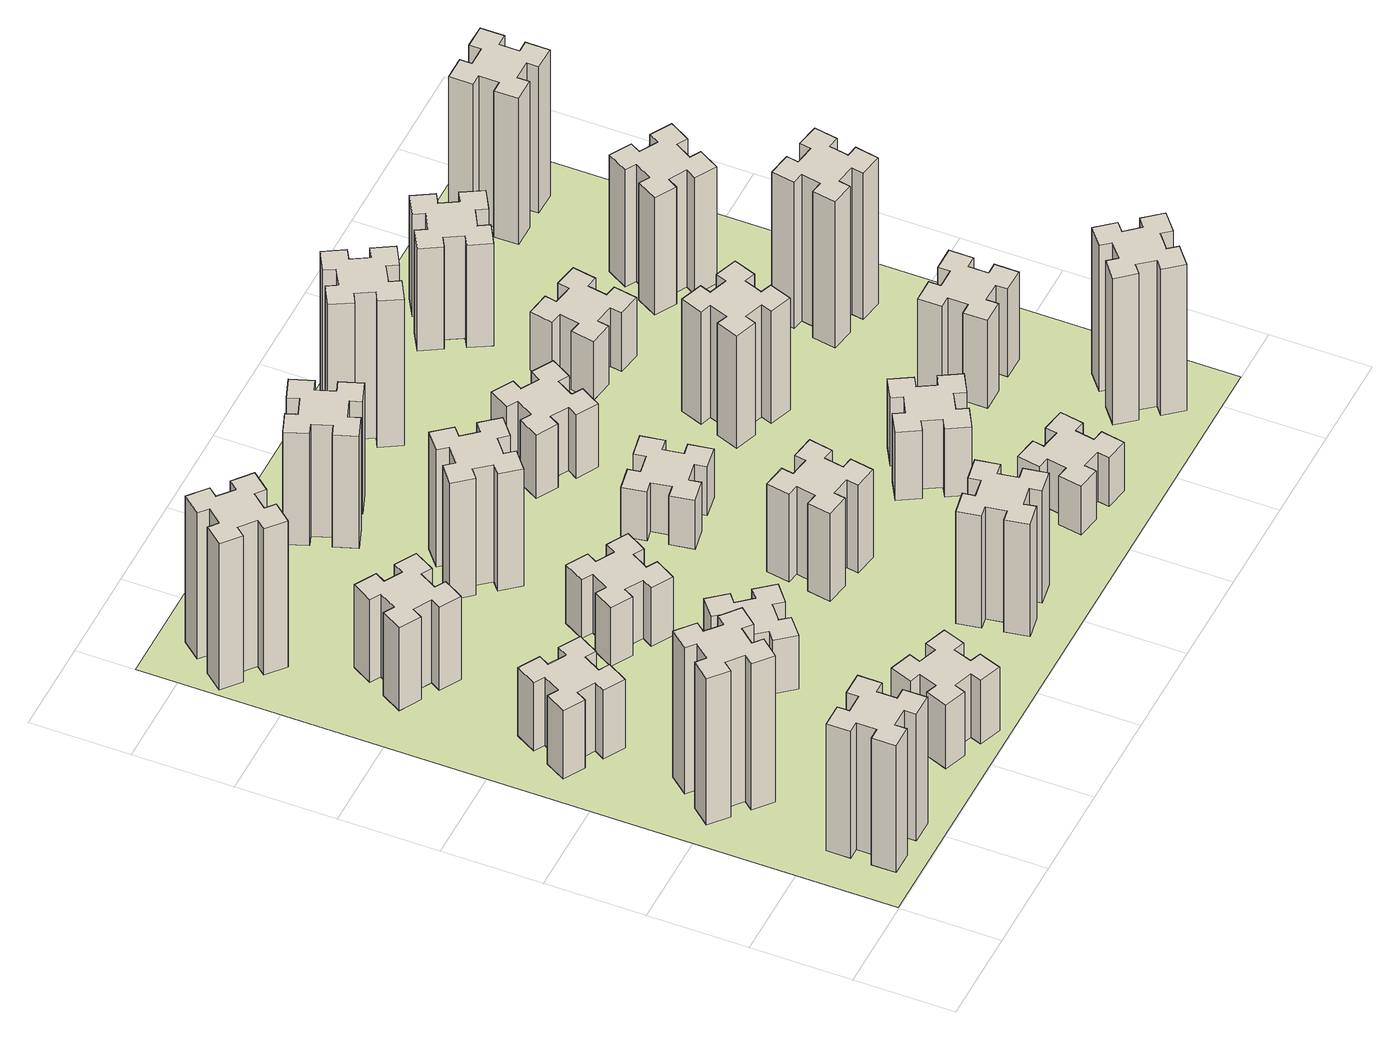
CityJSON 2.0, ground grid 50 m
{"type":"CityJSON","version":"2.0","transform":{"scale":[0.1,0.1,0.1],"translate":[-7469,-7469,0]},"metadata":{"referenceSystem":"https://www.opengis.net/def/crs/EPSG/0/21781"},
"CityObjects":{
"building1":{"type":"Building","attributes":{"class":"1000","function":"1000","usage":"1000","yearOfConstruction":2016,"roofType":"1000","measuredHeight":78,"storeysAboveGround":30,"storeysBelowGround":0},"geometry":[{"type":"Solid","lod":"1","boundaries":[[[[0,1,2,3,4,5,6,7,8,9,10,11,12,13,14,15,16,17,18,19]],[[17,16,20,21]],[[16,15,22,20]],[[15,14,23,22]],[[14,13,24,23]],[[13,12,25,24]],[[12,11,26,25]],[[11,10,27,26]],[[10,9,28,27]],[[9,8,29,28]],[[8,7,30,29]],[[7,6,31,30]],[[6,5,32,31]],[[5,4,33,32]],[[4,3,34,33]],[[3,2,35,34]],[[2,1,36,35]],[[1,0,37,36]],[[0,19,38,37]],[[19,18,39,38]],[[18,17,21,39]],[[24,25,26,27,28,29,30,31,32,33,34,35,36,37,38,39,21,20,22,23]]]]}]},
"building2":{"type":"Building","attributes":{"class":"1000","function":"1000","usage":"1000","yearOfConstruction":2016,"roofType":"1000","measuredHeight":90,"storeysAboveGround":30,"storeysBelowGround":0},"geometry":[{"type":"Solid","lod":"1","boundaries":[[[[40,41,42,43,44,45,46,47,48,49,50,51,52,53,54,55,56,57,58,59]],[[57,56,60,61]],[[56,55,62,60]],[[55,54,63,62]],[[54,53,64,63]],[[53,52,65,64]],[[52,51,66,65]],[[51,50,67,66]],[[50,49,68,67]],[[49,48,69,68]],[[48,47,70,69]],[[47,46,71,70]],[[46,45,72,71]],[[45,44,73,72]],[[44,43,74,73]],[[43,42,75,74]],[[42,41,76,75]],[[41,40,77,76]],[[40,59,78,77]],[[59,58,79,78]],[[58,57,61,79]],[[64,65,66,67,68,69,70,71,72,73,74,75,76,77,78,79,61,60,62,63]]]]}]},
"building3":{"type":"Building","attributes":{"class":"1000","function":"1000","usage":"1000","yearOfConstruction":2016,"roofType":"1000","measuredHeight":42,"storeysAboveGround":30,"storeysBelowGround":0},"geometry":[{"type":"Solid","lod":"1","boundaries":[[[[80,81,82,83,84,85,86,87,88,89,90,91,92,93,94,95,96,97,98,99]],[[97,96,100,101]],[[96,95,102,100]],[[95,94,103,102]],[[94,93,104,103]],[[93,92,105,104]],[[92,91,106,105]],[[91,90,107,106]],[[90,89,108,107]],[[89,88,109,108]],[[88,87,110,109]],[[87,86,111,110]],[[86,85,112,111]],[[85,84,113,112]],[[84,83,114,113]],[[83,82,115,114]],[[82,81,116,115]],[[81,80,117,116]],[[80,99,118,117]],[[99,98,119,118]],[[98,97,101,119]],[[104,105,106,107,108,109,110,111,112,113,114,115,116,117,118,119,101,100,102,103]]]]}]},
"building4":{"type":"Building","attributes":{"class":"1000","function":"1000","usage":"1000","yearOfConstruction":2016,"roofType":"1000","measuredHeight":39,"storeysAboveGround":30,"storeysBelowGround":0},"geometry":[{"type":"Solid","lod":"1","boundaries":[[[[120,121,122,123,124,125,126,127,128,129,130,131,132,133,134,135,136,137,138,139]],[[137,136,140,141]],[[136,135,142,140]],[[135,134,143,142]],[[134,133,144,143]],[[133,132,145,144]],[[132,131,146,145]],[[131,130,147,146]],[[130,129,148,147]],[[129,128,149,148]],[[128,127,150,149]],[[127,126,151,150]],[[126,125,152,151]],[[125,124,153,152]],[[124,123,154,153]],[[123,122,155,154]],[[122,121,156,155]],[[121,120,157,156]],[[120,139,158,157]],[[139,138,159,158]],[[138,137,141,159]],[[144,145,146,147,148,149,150,151,152,153,154,155,156,157,158,159,141,140,142,143]]]]}]},
"building5":{"type":"Building","attributes":{"class":"1000","function":"1000","usage":"1000","yearOfConstruction":2016,"roofType":"1000","measuredHeight":51,"storeysAboveGround":30,"storeysBelowGround":0},"geometry":[{"type":"Solid","lod":"1","boundaries":[[[[160,161,162,163,164,165,166,167,168,169,170,171,172,173,174,175,176,177,178,179]],[[177,176,180,181]],[[176,175,182,180]],[[175,174,183,182]],[[174,173,184,183]],[[173,172,185,184]],[[172,171,186,185]],[[171,170,187,186]],[[170,169,188,187]],[[169,168,189,188]],[[168,167,190,189]],[[167,166,191,190]],[[166,165,192,191]],[[165,164,193,192]],[[164,163,194,193]],[[163,162,195,194]],[[162,161,196,195]],[[161,160,197,196]],[[160,179,198,197]],[[179,178,199,198]],[[178,177,181,199]],[[184,185,186,187,188,189,190,191,192,193,194,195,196,197,198,199,181,180,182,183]]]]}]},
"building6":{"type":"Building","attributes":{"class":"1000","function":"1000","usage":"1000","yearOfConstruction":2016,"roofType":"1000","measuredHeight":90,"storeysAboveGround":30,"storeysBelowGround":0},"geometry":[{"type":"Solid","lod":"1","boundaries":[[[[200,201,202,203,204,205,206,207,208,209,210,211,212,213,214,215,216,217,218,219]],[[217,216,220,221]],[[216,215,222,220]],[[215,214,223,222]],[[214,213,224,223]],[[213,212,225,224]],[[212,211,226,225]],[[211,210,227,226]],[[210,209,228,227]],[[209,208,229,228]],[[208,207,230,229]],[[207,206,231,230]],[[206,205,232,231]],[[205,204,233,232]],[[204,203,234,233]],[[203,202,235,234]],[[202,201,236,235]],[[201,200,237,236]],[[200,219,238,237]],[[219,218,239,238]],[[218,217,221,239]],[[224,225,226,227,228,229,230,231,232,233,234,235,236,237,238,239,221,220,222,223]]]]}]},
"building7":{"type":"Building","attributes":{"class":"1000","function":"1000","usage":"1000","yearOfConstruction":2016,"roofType":"1000","measuredHeight":33,"storeysAboveGround":30,"storeysBelowGround":0},"geometry":[{"type":"Solid","lod":"1","boundaries":[[[[240,241,242,243,244,245,246,247,248,249,250,251,252,253,254,255,256,257,258,259]],[[257,256,260,261]],[[256,255,262,260]],[[255,254,263,262]],[[254,253,264,263]],[[253,252,265,264]],[[252,251,266,265]],[[251,250,267,266]],[[250,249,268,267]],[[249,248,269,268]],[[248,247,270,269]],[[247,246,271,270]],[[246,245,272,271]],[[245,244,273,272]],[[244,243,274,273]],[[243,242,275,274]],[[242,241,276,275]],[[241,240,277,276]],[[240,259,278,277]],[[259,258,279,278]],[[258,257,261,279]],[[264,265,266,267,268,269,270,271,272,273,274,275,276,277,278,279,261,260,262,263]]]]}]},
"building8":{"type":"Building","attributes":{"class":"1000","function":"1000","usage":"1000","yearOfConstruction":2016,"roofType":"1000","measuredHeight":36,"storeysAboveGround":30,"storeysBelowGround":0},"geometry":[{"type":"Solid","lod":"1","boundaries":[[[[280,281,282,283,284,285,286,287,288,289,290,291,292,293,294,295,296,297,298,299]],[[297,296,300,301]],[[296,295,302,300]],[[295,294,303,302]],[[294,293,304,303]],[[293,292,305,304]],[[292,291,306,305]],[[291,290,307,306]],[[290,289,308,307]],[[289,288,309,308]],[[288,287,310,309]],[[287,286,311,310]],[[286,285,312,311]],[[285,284,313,312]],[[284,283,314,313]],[[283,282,315,314]],[[282,281,316,315]],[[281,280,317,316]],[[280,299,318,317]],[[299,298,319,318]],[[298,297,301,319]],[[304,305,306,307,308,309,310,311,312,313,314,315,316,317,318,319,301,300,302,303]]]]}]},
"building9":{"type":"Building","attributes":{"class":"1000","function":"1000","usage":"1000","yearOfConstruction":2016,"roofType":"1000","measuredHeight":72,"storeysAboveGround":30,"storeysBelowGround":0},"geometry":[{"type":"Solid","lod":"1","boundaries":[[[[320,321,322,323,324,325,326,327,328,329,330,331,332,333,334,335,336,337,338,339]],[[337,336,340,341]],[[336,335,342,340]],[[335,334,343,342]],[[334,333,344,343]],[[333,332,345,344]],[[332,331,346,345]],[[331,330,347,346]],[[330,329,348,347]],[[329,328,349,348]],[[328,327,350,349]],[[327,326,351,350]],[[326,325,352,351]],[[325,324,353,352]],[[324,323,354,353]],[[323,322,355,354]],[[322,321,356,355]],[[321,320,357,356]],[[320,339,358,357]],[[339,338,359,358]],[[338,337,341,359]],[[344,345,346,347,348,349,350,351,352,353,354,355,356,357,358,359,341,340,342,343]]]]}]},
"building10":{"type":"Building","attributes":{"class":"1000","function":"1000","usage":"1000","yearOfConstruction":2016,"roofType":"1000","measuredHeight":69,"storeysAboveGround":30,"storeysBelowGround":0},"geometry":[{"type":"Solid","lod":"1","boundaries":[[[[360,361,362,363,364,365,366,367,368,369,370,371,372,373,374,375,376,377,378,379]],[[377,376,380,381]],[[376,375,382,380]],[[375,374,383,382]],[[374,373,384,383]],[[373,372,385,384]],[[372,371,386,385]],[[371,370,387,386]],[[370,369,388,387]],[[369,368,389,388]],[[368,367,390,389]],[[367,366,391,390]],[[366,365,392,391]],[[365,364,393,392]],[[364,363,394,393]],[[363,362,395,394]],[[362,361,396,395]],[[361,360,397,396]],[[360,379,398,397]],[[379,378,399,398]],[[378,377,381,399]],[[384,385,386,387,388,389,390,391,392,393,394,395,396,397,398,399,381,380,382,383]]]]}]},
"building11":{"type":"Building","attributes":{"class":"1000","function":"1000","usage":"1000","yearOfConstruction":2016,"roofType":"1000","measuredHeight":69,"storeysAboveGround":30,"storeysBelowGround":0},"geometry":[{"type":"Solid","lod":"1","boundaries":[[[[400,401,402,403,404,405,406,407,408,409,410,411,412,413,414,415,416,417,418,419]],[[417,416,420,421]],[[416,415,422,420]],[[415,414,423,422]],[[414,413,424,423]],[[413,412,425,424]],[[412,411,426,425]],[[411,410,427,426]],[[410,409,428,427]],[[409,408,429,428]],[[408,407,430,429]],[[407,406,431,430]],[[406,405,432,431]],[[405,404,433,432]],[[404,403,434,433]],[[403,402,435,434]],[[402,401,436,435]],[[401,400,437,436]],[[400,419,438,437]],[[419,418,439,438]],[[418,417,421,439]],[[424,425,426,427,428,429,430,431,432,433,434,435,436,437,438,439,421,420,422,423]]]]}]},
"building12":{"type":"Building","attributes":{"class":"1000","function":"1000","usage":"1000","yearOfConstruction":2016,"roofType":"1000","measuredHeight":54,"storeysAboveGround":30,"storeysBelowGround":0},"geometry":[{"type":"Solid","lod":"1","boundaries":[[[[440,441,442,443,444,445,446,447,448,449,450,451,452,453,454,455,456,457,458,459]],[[457,456,460,461]],[[456,455,462,460]],[[455,454,463,462]],[[454,453,464,463]],[[453,452,465,464]],[[452,451,466,465]],[[451,450,467,466]],[[450,449,468,467]],[[449,448,469,468]],[[448,447,470,469]],[[447,446,471,470]],[[446,445,472,471]],[[445,444,473,472]],[[444,443,474,473]],[[443,442,475,474]],[[442,441,476,475]],[[441,440,477,476]],[[440,459,478,477]],[[459,458,479,478]],[[458,457,461,479]],[[464,465,466,467,468,469,470,471,472,473,474,475,476,477,478,479,461,460,462,463]]]]}]},
"building13":{"type":"Building","attributes":{"class":"1000","function":"1000","usage":"1000","yearOfConstruction":2016,"roofType":"1000","measuredHeight":30,"storeysAboveGround":30,"storeysBelowGround":0},"geometry":[{"type":"Solid","lod":"1","boundaries":[[[[480,481,482,483,484,485,486,487,488,489,490,491,492,493,494,495,496,497,498,499]],[[497,496,500,501]],[[496,495,502,500]],[[495,494,503,502]],[[494,493,504,503]],[[493,492,505,504]],[[492,491,506,505]],[[491,490,507,506]],[[490,489,508,507]],[[489,488,509,508]],[[488,487,510,509]],[[487,486,511,510]],[[486,485,512,511]],[[485,484,513,512]],[[484,483,514,513]],[[483,482,515,514]],[[482,481,516,515]],[[481,480,517,516]],[[480,499,518,517]],[[499,498,519,518]],[[498,497,501,519]],[[504,505,506,507,508,509,510,511,512,513,514,515,516,517,518,519,501,500,502,503]]]]}]},
"building14":{"type":"Building","attributes":{"class":"1000","function":"1000","usage":"1000","yearOfConstruction":2016,"roofType":"1000","measuredHeight":39,"storeysAboveGround":30,"storeysBelowGround":0},"geometry":[{"type":"Solid","lod":"1","boundaries":[[[[520,521,522,523,524,525,526,527,528,529,530,531,532,533,534,535,536,537,538,539]],[[537,536,540,541]],[[536,535,542,540]],[[535,534,543,542]],[[534,533,544,543]],[[533,532,545,544]],[[532,531,546,545]],[[531,530,547,546]],[[530,529,548,547]],[[529,528,549,548]],[[528,527,550,549]],[[527,526,551,550]],[[526,525,552,551]],[[525,524,553,552]],[[524,523,554,553]],[[523,522,555,554]],[[522,521,556,555]],[[521,520,557,556]],[[520,539,558,557]],[[539,538,559,558]],[[538,537,541,559]],[[544,545,546,547,548,549,550,551,552,553,554,555,556,557,558,559,541,540,542,543]]]]}]},
"building15":{"type":"Building","attributes":{"class":"1000","function":"1000","usage":"1000","yearOfConstruction":2016,"roofType":"1000","measuredHeight":30,"storeysAboveGround":30,"storeysBelowGround":0},"geometry":[{"type":"Solid","lod":"1","boundaries":[[[[560,561,562,563,564,565,566,567,568,569,570,571,572,573,574,575,576,577,578,579]],[[577,576,580,581]],[[576,575,582,580]],[[575,574,583,582]],[[574,573,584,583]],[[573,572,585,584]],[[572,571,586,585]],[[571,570,587,586]],[[570,569,588,587]],[[569,568,589,588]],[[568,567,590,589]],[[567,566,591,590]],[[566,565,592,591]],[[565,564,593,592]],[[564,563,594,593]],[[563,562,595,594]],[[562,561,596,595]],[[561,560,597,596]],[[560,579,598,597]],[[579,578,599,598]],[[578,577,581,599]],[[584,585,586,587,588,589,590,591,592,593,594,595,596,597,598,599,581,580,582,583]]]]}]},
"building16":{"type":"Building","attributes":{"class":"1000","function":"1000","usage":"1000","yearOfConstruction":2016,"roofType":"1000","measuredHeight":90,"storeysAboveGround":30,"storeysBelowGround":0},"geometry":[{"type":"Solid","lod":"1","boundaries":[[[[600,601,602,603,604,605,606,607,608,609,610,611,612,613,614,615,616,617,618,619]],[[617,616,620,621]],[[616,615,622,620]],[[615,614,623,622]],[[614,613,624,623]],[[613,612,625,624]],[[612,611,626,625]],[[611,610,627,626]],[[610,609,628,627]],[[609,608,629,628]],[[608,607,630,629]],[[607,606,631,630]],[[606,605,632,631]],[[605,604,633,632]],[[604,603,634,633]],[[603,602,635,634]],[[602,601,636,635]],[[601,600,637,636]],[[600,619,638,637]],[[619,618,639,638]],[[618,617,621,639]],[[624,625,626,627,628,629,630,631,632,633,634,635,636,637,638,639,621,620,622,623]]]]}]},
"building17":{"type":"Building","attributes":{"class":"1000","function":"1000","usage":"1000","yearOfConstruction":2016,"roofType":"1000","measuredHeight":42,"storeysAboveGround":30,"storeysBelowGround":0},"geometry":[{"type":"Solid","lod":"1","boundaries":[[[[640,641,642,643,644,645,646,647,648,649,650,651,652,653,654,655,656,657,658,659]],[[657,656,660,661]],[[656,655,662,660]],[[655,654,663,662]],[[654,653,664,663]],[[653,652,665,664]],[[652,651,666,665]],[[651,650,667,666]],[[650,649,668,667]],[[649,648,669,668]],[[648,647,670,669]],[[647,646,671,670]],[[646,645,672,671]],[[645,644,673,672]],[[644,643,674,673]],[[643,642,675,674]],[[642,641,676,675]],[[641,640,677,676]],[[640,659,678,677]],[[659,658,679,678]],[[658,657,661,679]],[[664,665,666,667,668,669,670,671,672,673,674,675,676,677,678,679,661,660,662,663]]]]}]},
"building18":{"type":"Building","attributes":{"class":"1000","function":"1000","usage":"1000","yearOfConstruction":2016,"roofType":"1000","measuredHeight":69,"storeysAboveGround":30,"storeysBelowGround":0},"geometry":[{"type":"Solid","lod":"1","boundaries":[[[[680,681,682,683,684,685,686,687,688,689,690,691,692,693,694,695,696,697,698,699]],[[697,696,700,701]],[[696,695,702,700]],[[695,694,703,702]],[[694,693,704,703]],[[693,692,705,704]],[[692,691,706,705]],[[691,690,707,706]],[[690,689,708,707]],[[689,688,709,708]],[[688,687,710,709]],[[687,686,711,710]],[[686,685,712,711]],[[685,684,713,712]],[[684,683,714,713]],[[683,682,715,714]],[[682,681,716,715]],[[681,680,717,716]],[[680,699,718,717]],[[699,698,719,718]],[[698,697,701,719]],[[704,705,706,707,708,709,710,711,712,713,714,715,716,717,718,719,701,700,702,703]]]]}]},
"building19":{"type":"Building","attributes":{"class":"1000","function":"1000","usage":"1000","yearOfConstruction":2016,"roofType":"1000","measuredHeight":36,"storeysAboveGround":30,"storeysBelowGround":0},"geometry":[{"type":"Solid","lod":"1","boundaries":[[[[720,721,722,723,724,725,726,727,728,729,730,731,732,733,734,735,736,737,738,739]],[[737,736,740,741]],[[736,735,742,740]],[[735,734,743,742]],[[734,733,744,743]],[[733,732,745,744]],[[732,731,746,745]],[[731,730,747,746]],[[730,729,748,747]],[[729,728,749,748]],[[728,727,750,749]],[[727,726,751,750]],[[726,725,752,751]],[[725,724,753,752]],[[724,723,754,753]],[[723,722,755,754]],[[722,721,756,755]],[[721,720,757,756]],[[720,739,758,757]],[[739,738,759,758]],[[738,737,741,759]],[[744,745,746,747,748,749,750,751,752,753,754,755,756,757,758,759,741,740,742,743]]]]}]},
"building20":{"type":"Building","attributes":{"class":"1000","function":"1000","usage":"1000","yearOfConstruction":2016,"roofType":"1000","measuredHeight":90,"storeysAboveGround":30,"storeysBelowGround":0},"geometry":[{"type":"Solid","lod":"1","boundaries":[[[[760,761,762,763,764,765,766,767,768,769,770,771,772,773,774,775,776,777,778,779]],[[777,776,780,781]],[[776,775,782,780]],[[775,774,783,782]],[[774,773,784,783]],[[773,772,785,784]],[[772,771,786,785]],[[771,770,787,786]],[[770,769,788,787]],[[769,768,789,788]],[[768,767,790,789]],[[767,766,791,790]],[[766,765,792,791]],[[765,764,793,792]],[[764,763,794,793]],[[763,762,795,794]],[[762,761,796,795]],[[761,760,797,796]],[[760,779,798,797]],[[779,778,799,798]],[[778,777,781,799]],[[784,785,786,787,788,789,790,791,792,793,794,795,796,797,798,799,781,780,782,783]]]]}]},
"building21":{"type":"Building","attributes":{"class":"1000","function":"1000","usage":"1000","yearOfConstruction":2016,"roofType":"1000","measuredHeight":54,"storeysAboveGround":30,"storeysBelowGround":0},"geometry":[{"type":"Solid","lod":"1","boundaries":[[[[800,801,802,803,804,805,806,807,808,809,810,811,812,813,814,815,816,817,818,819]],[[817,816,820,821]],[[816,815,822,820]],[[815,814,823,822]],[[814,813,824,823]],[[813,812,825,824]],[[812,811,826,825]],[[811,810,827,826]],[[810,809,828,827]],[[809,808,829,828]],[[808,807,830,829]],[[807,806,831,830]],[[806,805,832,831]],[[805,804,833,832]],[[804,803,834,833]],[[803,802,835,834]],[[802,801,836,835]],[[801,800,837,836]],[[800,819,838,837]],[[819,818,839,838]],[[818,817,821,839]],[[824,825,826,827,828,829,830,831,832,833,834,835,836,837,838,839,821,820,822,823]]]]}]},
"building22":{"type":"Building","attributes":{"class":"1000","function":"1000","usage":"1000","yearOfConstruction":2016,"roofType":"1000","measuredHeight":63,"storeysAboveGround":30,"storeysBelowGround":0},"geometry":[{"type":"Solid","lod":"1","boundaries":[[[[840,841,842,843,844,845,846,847,848,849,850,851,852,853,854,855,856,857,858,859]],[[857,856,860,861]],[[856,855,862,860]],[[855,854,863,862]],[[854,853,864,863]],[[853,852,865,864]],[[852,851,866,865]],[[851,850,867,866]],[[850,849,868,867]],[[849,848,869,868]],[[848,847,870,869]],[[847,846,871,870]],[[846,845,872,871]],[[845,844,873,872]],[[844,843,874,873]],[[843,842,875,874]],[[842,841,876,875]],[[841,840,877,876]],[[840,859,878,877]],[[859,858,879,878]],[[858,857,861,879]],[[864,865,866,867,868,869,870,871,872,873,874,875,876,877,878,879,861,860,862,863]]]]}]},
"building23":{"type":"Building","attributes":{"class":"1000","function":"1000","usage":"1000","yearOfConstruction":2016,"roofType":"1000","measuredHeight":90,"storeysAboveGround":30,"storeysBelowGround":0},"geometry":[{"type":"Solid","lod":"1","boundaries":[[[[880,881,882,883,884,885,886,887,888,889,890,891,892,893,894,895,896,897,898,899]],[[897,896,900,901]],[[896,895,902,900]],[[895,894,903,902]],[[894,893,904,903]],[[893,892,905,904]],[[892,891,906,905]],[[891,890,907,906]],[[890,889,908,907]],[[889,888,909,908]],[[888,887,910,909]],[[887,886,911,910]],[[886,885,912,911]],[[885,884,913,912]],[[884,883,914,913]],[[883,882,915,914]],[[882,881,916,915]],[[881,880,917,916]],[[880,899,918,917]],[[899,898,919,918]],[[898,897,901,919]],[[904,905,906,907,908,909,910,911,912,913,914,915,916,917,918,919,901,900,902,903]]]]}]},
"building24":{"type":"Building","attributes":{"class":"1000","function":"1000","usage":"1000","yearOfConstruction":2016,"roofType":"1000","measuredHeight":72,"storeysAboveGround":30,"storeysBelowGround":0},"geometry":[{"type":"Solid","lod":"1","boundaries":[[[[920,921,922,923,924,925,926,927,928,929,930,931,932,933,934,935,936,937,938,939]],[[937,936,940,941]],[[936,935,942,940]],[[935,934,943,942]],[[934,933,944,943]],[[933,932,945,944]],[[932,931,946,945]],[[931,930,947,946]],[[930,929,948,947]],[[929,928,949,948]],[[928,927,950,949]],[[927,926,951,950]],[[926,925,952,951]],[[925,924,953,952]],[[924,923,954,953]],[[923,922,955,954]],[[922,921,956,955]],[[921,920,957,956]],[[920,939,958,957]],[[939,938,959,958]],[[938,937,941,959]],[[944,945,946,947,948,949,950,951,952,953,954,955,956,957,958,959,941,940,942,943]]]]}]},
"building25":{"type":"Building","attributes":{"class":"1000","function":"1000","usage":"1000","yearOfConstruction":2016,"roofType":"1000","measuredHeight":90,"storeysAboveGround":30,"storeysBelowGround":0},"geometry":[{"type":"Solid","lod":"1","boundaries":[[[[960,961,962,963,964,965,966,967,968,969,970,971,972,973,974,975,976,977,978,979]],[[977,976,980,981]],[[976,975,982,980]],[[975,974,983,982]],[[974,973,984,983]],[[973,972,985,984]],[[972,971,986,985]],[[971,970,987,986]],[[970,969,988,987]],[[969,968,989,988]],[[968,967,990,989]],[[967,966,991,990]],[[966,965,992,991]],[[965,964,993,992]],[[964,963,994,993]],[[963,962,995,994]],[[962,961,996,995]],[[961,960,997,996]],[[960,979,998,997]],[[979,978,999,998]],[[978,977,981,999]],[[984,985,986,987,988,989,990,991,992,993,994,995,996,997,998,999,981,980,982,983]]]]}]},
"landuse1":{"type":"LandUse","attributes":{"name":"plot1","function":"1010"},"geometry":[{"type":"MultiSurface","lod":"1","boundaries":[[[1000,1001,1002,1003]]]}]}
},
"vertices":[
[265,325,0],[265,225,0],[205,225,0],[205,105,0],[325,105,0],[325,165,0],[425,165,0],[425,105,0],[545,105,0],[545,225,0],[485,225,0],[485,325,0],[545,325,0],[545,445,0],[425,445,0],[425,385,0],[325,385,0],[325,445,0],[205,445,0],[205,325,0],[325,385,780],[325,445,780],[425,385,780],[425,445,780],[545,445,780],[545,325,780],[485,325,780],[485,225,780],[545,225,780],[545,105,780],[425,105,780],[425,165,780],[325,165,780],[325,105,780],[205,105,780],[205,225,780],[265,225,780],[265,325,780],[205,325,780],[205,445,780],
[484,1067,0],[408,1132,0],[446,1178,0],[354,1255,0],[277,1163,0],[323,1124,0],[259,1048,0],[213,1086,0],[136,994,0],[228,917,0],[266,963,0],[343,899,0],[304,853,0],[396,776,0],[473,868,0],[427,906,0],[492,983,0],[538,944,0],[615,1036,0],[523,1113,0],[492,983,900],[538,944,900],[427,906,900],[473,868,900],[396,776,900],[304,853,900],[343,899,900],[266,963,900],[228,917,900],[136,994,900],[213,1086,900],[259,1048,900],[323,1124,900],[277,1163,900],[354,1255,900],[446,1178,900],[408,1132,900],[484,1067,900],[523,1113,900],[615,1036,900],
[474,1826,0],[387,1876,0],[417,1928,0],[313,1988,0],[253,1884,0],[305,1854,0],[255,1767,0],[203,1797,0],[143,1693,0],[247,1633,0],[277,1685,0],[364,1635,0],[334,1583,0],[438,1523,0],[498,1627,0],[446,1657,0],[496,1744,0],[548,1714,0],[608,1818,0],[504,1878,0],[496,1744,420],[548,1714,420],[446,1657,420],[498,1627,420],[438,1523,420],[334,1583,420],[364,1635,420],[277,1685,420],[247,1633,420],[143,1693,420],[203,1797,420],[255,1767,420],[305,1854,420],[253,1884,420],[313,1988,420],[417,1928,420],[387,1876,420],[474,1826,420],[504,1878,420],[608,1818,420],
[1029,360,0],[995,266,0],[939,287,0],[897,174,0],[1010,133,0],[1031,189,0],[1125,155,0],[1104,99,0],[1217,57,0],[1258,170,0],[1202,191,0],[1236,285,0],[1292,264,0],[1333,377,0],[1220,418,0],[1200,362,0],[1106,396,0],[1127,452,0],[1014,493,0],[973,380,0],[1106,396,390],[1127,452,390],[1200,362,390],[1220,418,390],[1333,377,390],[1292,264,390],[1236,285,390],[1202,191,390],[1258,170,390],[1217,57,390],[1104,99,390],[1125,155,390],[1031,189,390],[1010,133,390],[897,174,390],[939,287,390],[995,266,390],[1029,360,390],[973,380,390],[1014,493,390],
[546,2497,0],[596,2584,0],[648,2554,0],[708,2658,0],[604,2718,0],[574,2666,0],[487,2716,0],[517,2768,0],[413,2828,0],[353,2724,0],[405,2694,0],[355,2607,0],[303,2637,0],[243,2533,0],[347,2473,0],[377,2525,0],[464,2475,0],[434,2423,0],[538,2363,0],[598,2467,0],[464,2475,510],[434,2423,510],[377,2525,510],[347,2473,510],[243,2533,510],[303,2637,510],[355,2607,510],[405,2694,510],[353,2724,510],[413,2828,510],[517,2768,510],[487,2716,510],[574,2666,510],[604,2718,510],[708,2658,510],[648,2554,510],[596,2584,510],[546,2497,510],[598,2467,510],[538,2363,510],
[384,3387,0],[308,3452,0],[346,3498,0],[254,3575,0],[177,3483,0],[223,3444,0],[159,3368,0],[113,3406,0],[36,3314,0],[128,3237,0],[166,3283,0],[243,3219,0],[204,3173,0],[296,3096,0],[373,3188,0],[327,3226,0],[392,3303,0],[438,3264,0],[515,3356,0],[423,3433,0],[392,3303,900],[438,3264,900],[327,3226,900],[373,3188,900],[296,3096,900],[204,3173,900],[243,3219,900],[166,3283,900],[128,3237,900],[36,3314,900],[113,3406,900],[159,3368,900],[223,3444,900],[177,3483,900],[254,3575,900],[346,3498,900],[308,3452,900],[384,3387,900],[423,3433,900],[515,3356,900],
[1083,1332,0],[1006,1267,0],[968,1313,0],[876,1236,0],[953,1144,0],[999,1183,0],[1063,1106,0],[1017,1068,0],[1094,976,0],[1186,1053,0],[1148,1099,0],[1224,1163,0],[1263,1117,0],[1355,1194,0],[1278,1286,0],[1232,1248,0],[1167,1324,0],[1213,1363,0],[1136,1455,0],[1044,1378,0],[1167,1324,330],[1213,1363,330],[1232,1248,330],[1278,1286,330],[1355,1194,330],[1263,1117,330],[1224,1163,330],[1148,1099,330],[1186,1053,330],[1094,976,330],[1017,1068,330],[1063,1106,330],[999,1183,330],[953,1144,330],[876,1236,330],[968,1313,330],[1006,1267,330],[1083,1332,330],[1044,1378,330],[1136,1455,330],
[1017,1785,0],[1104,1735,0],[1074,1683,0],[1178,1623,0],[1238,1727,0],[1186,1757,0],[1236,1844,0],[1288,1814,0],[1348,1918,0],[1244,1978,0],[1214,1926,0],[1127,1976,0],[1157,2028,0],[1053,2088,0],[993,1984,0],[1045,1954,0],[995,1867,0],[943,1897,0],[883,1793,0],[987,1733,0],[995,1867,360],[943,1897,360],[1045,1954,360],[993,1984,360],[1053,2088,360],[1157,2028,360],[1127,1976,360],[1214,1926,360],[1244,1978,360],[1348,1918,360],[1288,1814,360],[1236,1844,360],[1186,1757,360],[1238,1727,360],[1178,1623,360],[1074,1683,360],[1104,1735,360],[1017,1785,360],[987,1733,360],[883,1793,360],
[1099,2563,0],[1163,2486,0],[1117,2448,0],[1194,2356,0],[1286,2433,0],[1248,2479,0],[1324,2543,0],[1363,2497,0],[1455,2574,0],[1378,2666,0],[1332,2628,0],[1267,2704,0],[1313,2743,0],[1236,2835,0],[1144,2758,0],[1183,2712,0],[1106,2647,0],[1068,2693,0],[976,2616,0],[1053,2524,0],[1106,2647,720],[1068,2693,720],[1183,2712,720],[1144,2758,720],[1236,2835,720],[1313,2743,720],[1267,2704,720],[1332,2628,720],[1378,2666,720],[1455,2574,720],[1363,2497,720],[1324,2543,720],[1248,2479,720],[1286,2433,720],[1194,2356,720],[1117,2448,720],[1163,2486,720],[1099,2563,720],[1053,2524,720],[976,2616,720],
[2072,345,0],[2055,444,0],[2114,454,0],[2093,572,0],[1975,551,0],[1985,492,0],[1887,475,0],[1877,534,0],[1758,513,0],[1779,395,0],[1838,405,0],[1856,307,0],[1797,297,0],[1817,178,0],[1936,199,0],[1925,258,0],[2024,276,0],[2034,217,0],[2152,237,0],[2131,356,0],[2024,276,690],[2034,217,690],[1925,258,690],[1936,199,690],[1817,178,690],[1797,297,690],[1856,307,690],[1838,405,690],[1779,395,690],[1758,513,690],[1877,534,690],[1887,475,690],[1985,492,690],[1975,551,690],[2093,572,690],[2114,454,690],[2055,444,690],[2072,345,690],[2131,356,690],[2152,237,690],
[1225,3456,0],[1131,3422,0],[1110,3478,0],[997,3437,0],[1039,3324,0],[1095,3345,0],[1129,3251,0],[1073,3230,0],[1114,3117,0],[1227,3159,0],[1206,3215,0],[1300,3249,0],[1320,3193,0],[1433,3234,0],[1392,3347,0],[1336,3326,0],[1302,3420,0],[1358,3440,0],[1317,3553,0],[1204,3512,0],[1302,3420,690],[1358,3440,690],[1336,3326,690],[1392,3347,690],[1433,3234,690],[1320,3193,690],[1300,3249,690],[1206,3215,690],[1227,3159,690],[1114,3117,690],[1073,3230,690],[1129,3251,690],[1095,3345,690],[1039,3324,690],[997,3437,690],[1110,3478,690],[1131,3422,690],[1225,3456,690],[1204,3512,690],[1317,3553,690],
[1955,1147,0],[1972,1245,0],[2031,1235,0],[2052,1353,0],[1934,1374,0],[1924,1315,0],[1825,1332,0],[1836,1391,0],[1717,1412,0],[1697,1294,0],[1756,1284,0],[1738,1185,0],[1679,1196,0],[1658,1077,0],[1777,1057,0],[1787,1116,0],[1885,1098,0],[1875,1039,0],[1993,1018,0],[2014,1137,0],[1885,1098,540],[1875,1039,540],[1787,1116,540],[1777,1057,540],[1658,1077,540],[1679,1196,540],[1738,1185,540],[1756,1284,540],[1697,1294,540],[1717,1412,540],[1836,1391,540],[1825,1332,540],[1924,1315,540],[1934,1374,540],[2052,1353,540],[2031,1235,540],[1972,1245,540],[1955,1147,540],[2014,1137,540],[1993,1018,540],
[1972,1925,0],[1955,2024,0],[2014,2034,0],[1993,2152,0],[1875,2131,0],[1885,2072,0],[1787,2055,0],[1777,2114,0],[1658,2093,0],[1679,1975,0],[1738,1985,0],[1756,1887,0],[1697,1877,0],[1717,1758,0],[1836,1779,0],[1825,1838,0],[1924,1856,0],[1934,1797,0],[2052,1817,0],[2031,1936,0],[1924,1856,300],[1934,1797,300],[1825,1838,300],[1836,1779,300],[1717,1758,300],[1697,1877,300],[1756,1887,300],[1738,1985,300],[1679,1975,300],[1658,2093,300],[1777,2114,300],[1787,2055,300],[1885,2072,300],[1875,2131,300],[1993,2152,300],[2014,2034,300],[1955,2024,300],[1972,1925,300],[2031,1936,300],[2052,1817,300],
[2026,2497,0],[2076,2584,0],[2128,2554,0],[2188,2658,0],[2084,2718,0],[2054,2666,0],[1967,2716,0],[1997,2768,0],[1893,2828,0],[1833,2724,0],[1885,2694,0],[1835,2607,0],[1783,2637,0],[1723,2533,0],[1827,2473,0],[1857,2525,0],[1944,2475,0],[1914,2423,0],[2018,2363,0],[2078,2467,0],[1944,2475,390],[1914,2423,390],[1857,2525,390],[1827,2473,390],[1723,2533,390],[1783,2637,390],[1835,2607,390],[1885,2694,390],[1833,2724,390],[1893,2828,390],[1997,2768,390],[1967,2716,390],[2054,2666,390],[2084,2718,390],[2188,2658,390],[2128,2554,390],[2076,2584,390],[2026,2497,390],[2078,2467,390],[2018,2363,390],
[2596,444,0],[2578,345,0],[2519,356,0],[2498,237,0],[2617,217,0],[2627,276,0],[2725,258,0],[2715,199,0],[2833,178,0],[2854,297,0],[2795,307,0],[2812,405,0],[2871,395,0],[2892,513,0],[2774,534,0],[2764,475,0],[2665,492,0],[2676,551,0],[2557,572,0],[2537,454,0],[2665,492,300],[2676,551,300],[2764,475,300],[2774,534,300],[2892,513,300],[2871,395,300],[2812,405,300],[2795,307,300],[2854,297,300],[2833,178,300],[2715,199,300],[2725,258,300],[2627,276,300],[2617,217,300],[2498,237,300],[2519,356,300],[2578,345,300],[2596,444,300],[2537,454,300],[2557,572,300],
[1844,3556,0],[1757,3506,0],[1727,3558,0],[1623,3498,0],[1683,3394,0],[1735,3424,0],[1785,3337,0],[1733,3307,0],[1793,3203,0],[1897,3263,0],[1867,3315,0],[1954,3365,0],[1984,3313,0],[2088,3373,0],[2028,3477,0],[1976,3447,0],[1926,3534,0],[1978,3564,0],[1918,3668,0],[1814,3608,0],[1926,3534,900],[1978,3564,900],[1976,3447,900],[2028,3477,900],[2088,3373,900],[1984,3313,900],[1954,3365,900],[1867,3315,900],[1897,3263,900],[1793,3203,900],[1733,3307,900],[1785,3337,900],[1735,3424,900],[1683,3394,900],[1623,3498,900],[1727,3558,900],[1757,3506,900],[1844,3556,900],[1814,3608,900],[1918,3668,900],
[2584,1136,0],[2497,1086,0],[2467,1138,0],[2363,1078,0],[2423,974,0],[2475,1004,0],[2525,917,0],[2473,887,0],[2533,783,0],[2637,843,0],[2607,895,0],[2694,945,0],[2724,893,0],[2828,953,0],[2768,1057,0],[2716,1027,0],[2666,1114,0],[2718,1144,0],[2658,1248,0],[2554,1188,0],[2666,1114,420],[2718,1144,420],[2716,1027,420],[2768,1057,420],[2828,953,420],[2724,893,420],[2694,945,420],[2607,895,420],[2637,843,420],[2533,783,420],[2473,887,420],[2525,917,420],[2475,1004,420],[2423,974,420],[2363,1078,420],[2467,1138,420],[2497,1086,420],[2584,1136,420],[2554,1188,420],[2658,1248,420],
[2682,1871,0],[2716,1965,0],[2772,1944,0],[2813,2057,0],[2700,2098,0],[2680,2042,0],[2586,2076,0],[2607,2132,0],[2494,2173,0],[2453,2060,0],[2509,2040,0],[2475,1946,0],[2419,1967,0],[2377,1854,0],[2490,1813,0],[2511,1869,0],[2605,1835,0],[2584,1779,0],[2697,1737,0],[2738,1850,0],[2605,1835,690],[2584,1779,690],[2511,1869,690],[2490,1813,690],[2377,1854,690],[2419,1967,690],[2475,1946,690],[2509,2040,690],[2453,2060,690],[2494,2173,690],[2607,2132,690],[2586,2076,690],[2680,2042,690],[2700,2098,690],[2813,2057,690],[2772,1944,690],[2716,1965,690],[2682,1871,690],[2738,1850,690],[2697,1737,690],
[2664,2795,0],[2565,2812,0],[2576,2871,0],[2457,2892,0],[2437,2774,0],[2496,2764,0],[2478,2665,0],[2419,2676,0],[2398,2557,0],[2517,2537,0],[2527,2596,0],[2625,2578,0],[2615,2519,0],[2733,2498,0],[2754,2617,0],[2695,2627,0],[2712,2725,0],[2771,2715,0],[2792,2833,0],[2674,2854,0],[2712,2725,360],[2771,2715,360],[2695,2627,360],[2754,2617,360],[2733,2498,360],[2615,2519,360],[2625,2578,360],[2527,2596,360],[2517,2537,360],[2398,2557,360],[2419,2676,360],[2478,2665,360],[2496,2764,360],[2437,2774,360],[2457,2892,360],[2576,2871,360],[2565,2812,360],[2664,2795,360],[2674,2854,360],[2792,2833,360],
[3468,259,0],[3544,323,0],[3583,277,0],[3675,354,0],[3598,446,0],[3552,408,0],[3487,484,0],[3533,523,0],[3456,615,0],[3364,538,0],[3403,492,0],[3326,427,0],[3288,473,0],[3196,396,0],[3273,304,0],[3319,343,0],[3383,266,0],[3337,228,0],[3414,136,0],[3506,213,0],[3383,266,900],[3337,228,900],[3319,343,900],[3273,304,900],[3196,396,900],[3288,473,900],[3326,427,900],[3403,492,900],[3364,538,900],[3456,615,900],[3533,523,900],[3487,484,900],[3552,408,900],[3598,446,900],[3675,354,900],[3583,277,900],[3544,323,900],[3468,259,900],[3506,213,900],[3414,136,900],
[3185,1005,0],[3285,1005,0],[3285,945,0],[3405,945,0],[3405,1065,0],[3345,1065,0],[3345,1165,0],[3405,1165,0],[3405,1285,0],[3285,1285,0],[3285,1225,0],[3185,1225,0],[3185,1285,0],[3065,1285,0],[3065,1165,0],[3125,1165,0],[3125,1065,0],[3065,1065,0],[3065,945,0],[3185,945,0],[3125,1065,540],[3065,1065,540],[3125,1165,540],[3065,1165,540],[3065,1285,540],[3185,1285,540],[3185,1225,540],[3285,1225,540],[3285,1285,540],[3405,1285,540],[3405,1165,540],[3345,1165,540],[3345,1065,540],[3405,1065,540],[3405,945,540],[3285,945,540],[3285,1005,540],[3185,1005,540],[3185,945,540],[3065,945,540],
[2716,3347,0],[2666,3434,0],[2718,3464,0],[2658,3568,0],[2554,3508,0],[2584,3456,0],[2497,3406,0],[2467,3458,0],[2363,3398,0],[2423,3294,0],[2475,3324,0],[2525,3237,0],[2473,3207,0],[2533,3103,0],[2637,3163,0],[2607,3215,0],[2694,3265,0],[2724,3213,0],[2828,3273,0],[2768,3377,0],[2694,3265,630],[2724,3213,630],[2607,3215,630],[2637,3163,630],[2533,3103,630],[2473,3207,630],[2525,3237,630],[2475,3324,630],[2423,3294,630],[2363,3398,630],[2467,3458,630],[2497,3406,630],[2584,3456,630],[2554,3508,630],[2658,3568,630],[2718,3464,630],[2666,3434,630],[2716,3347,630],[2768,3377,630],[2828,3273,630],
[3435,1787,0],[3452,1885,0],[3511,1875,0],[3532,1993,0],[3414,2014,0],[3404,1955,0],[3305,1972,0],[3316,2031,0],[3197,2052,0],[3177,1934,0],[3236,1924,0],[3218,1825,0],[3159,1836,0],[3138,1717,0],[3257,1697,0],[3267,1756,0],[3365,1738,0],[3355,1679,0],[3473,1658,0],[3494,1777,0],[3365,1738,900],[3355,1679,900],[3267,1756,900],[3257,1697,900],[3138,1717,900],[3159,1836,900],[3218,1825,900],[3236,1924,900],[3177,1934,900],[3197,2052,900],[3316,2031,900],[3305,1972,900],[3404,1955,900],[3414,2014,900],[3532,1993,900],[3511,1875,900],[3452,1885,900],[3435,1787,900],[3494,1777,900],[3473,1658,900],
[3165,2694,0],[3115,2607,0],[3063,2637,0],[3003,2533,0],[3107,2473,0],[3137,2525,0],[3224,2475,0],[3194,2423,0],[3298,2363,0],[3358,2467,0],[3306,2497,0],[3356,2584,0],[3408,2554,0],[3468,2658,0],[3364,2718,0],[3334,2666,0],[3247,2716,0],[3277,2768,0],[3173,2828,0],[3113,2724,0],[3247,2716,720],[3277,2768,720],[3334,2666,720],[3364,2718,720],[3468,2658,720],[3408,2554,720],[3356,2584,720],[3306,2497,720],[3358,2467,720],[3298,2363,720],[3194,2423,720],[3224,2475,720],[3137,2525,720],[3107,2473,720],[3003,2533,720],[3063,2637,720],[3115,2607,720],[3165,2694,720],[3113,2724,720],[3173,2828,720],
[3285,3325,0],[3385,3325,0],[3385,3265,0],[3505,3265,0],[3505,3385,0],[3445,3385,0],[3445,3485,0],[3505,3485,0],[3505,3605,0],[3385,3605,0],[3385,3545,0],[3285,3545,0],[3285,3605,0],[3165,3605,0],[3165,3485,0],[3225,3485,0],[3225,3385,0],[3165,3385,0],[3165,3265,0],[3285,3265,0],[3225,3385,900],[3165,3385,900],[3225,3485,900],[3165,3485,900],[3165,3605,900],[3285,3605,900],[3285,3545,900],[3385,3545,900],[3385,3605,900],[3505,3605,900],[3505,3485,900],[3445,3485,900],[3445,3385,900],[3505,3385,900],[3505,3265,900],[3385,3265,900],[3385,3325,900],[3285,3325,900],[3285,3265,900],[3165,3265,900],
[5,3705,0],[3705,3705,0],[3705,5,0],[5,5,0]
]}
